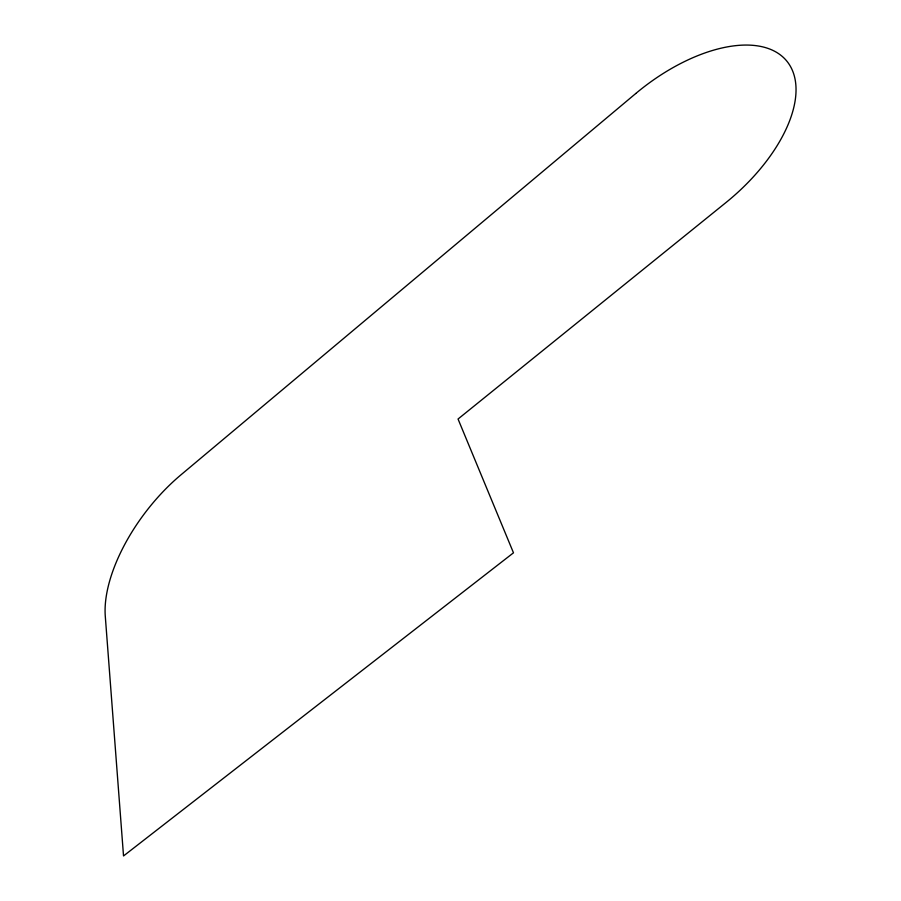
<?xml version="1.0" encoding="UTF-8"?>
<svg xmlns="http://www.w3.org/2000/svg" width="901" height="901" viewBox="0 0 901 901"><rect width="100%" height="100%" fill="white"/><g stroke="black" fill="none" stroke-linecap="round" stroke-linejoin="round"><path stroke-width="1.35" d="M635.791 93.49L180.876 474.906A122.615 60.311 -52.6 0 0 105.282 616.239L123.527 855.95L513.48 552.82L458.046 419.021L725.823 202.669A134.778 70.762 -39.4 0 0 786.674 60.941A134.778 70.762 -39.4 0 0 635.791 93.49"/></g></svg>
